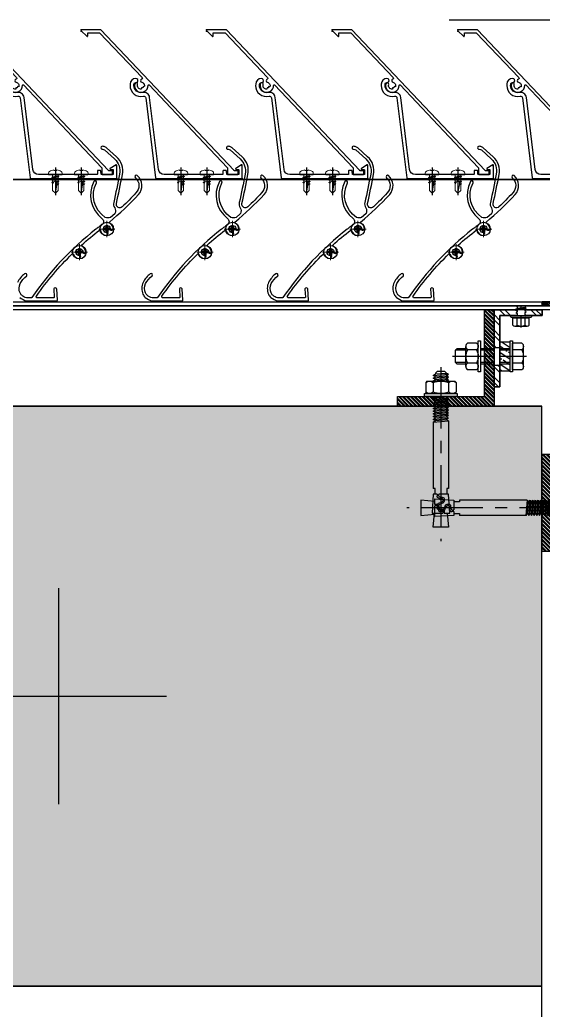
# Model space of a CAD drawing. Header units: millimetres. Extents: x 2519235 to 7246330, y 25937 to 201821.
# Drawn here: x 2752324 to 2752595, y 149550 to 150062 of the extents above; entities that cross this region are included whole.
import ezdxf
from ezdxf.enums import TextEntityAlignment as Align

# ---------------------------------------------------------------- set-up
doc = ezdxf.new("R2010")
doc.units = ezdxf.units.MM
doc.set_wipeout_variables(frame=1)
for name, pattern in [('CENTER', [50.8, 31.75, -6.35, 6.35, -6.35]), ('HIDDEN', [0.375, 0.25, -0.125]), ('TA_GL_005.00000', [13.75, 5, -1.25, 1.25, -1.25, 5])]:
    doc.linetypes.add(name, pattern=pattern)
for name, color, linetype in [('000 - 0_SYM_DWG_GRID-BUBBLE_MAIN_COLOR_1', 7, 'Continuous'), ('000 - 0_SYM_DWG_GRIDLINE_MAIN_COLOR_251', 7, 'Continuous'), ('000 - CONCRETE_COL_CUT_COLOR_1', 7, 'Continuous'), ('000 - CONCRETE_COL_HATCH_', 7, 'Continuous'), ('000 - CONCRETE_COL_WIPEOUT_', 7, 'Continuous'), ('000 - CONCRETE_PRECAST_CUT_COLOR_5', 7, 'Continuous'), ('000 - STRUCTURE_STEEL_ACCESORIES_MAIN_COLOR_2', 7, 'Continuous'), ('000 - STRUCTURE_STEEL_ACCESORIES_WIPEOUT_', 7, 'Continuous'), ('010 - ASPG_ACCESSORIES_HATCH_', 7, 'Continuous'), ('010 - ASPG_ACCESSORIES_MAIN_COLOR_1', 7, 'Continuous'), ('010 - ASPG_ACCESSORIES_SUB_COLOR_1', 7, 'Continuous'), ('010 - ASPG_ACCESSORIES_SUB_COLOR_2', 7, 'Continuous'), ('010 - ASPG_ACCESSORIES_SYMBOL_', 7, 'Continuous'), ('010 - ASPG_ACCESSORIES_WIPEOUT_', 7, 'Continuous'), ('010 - ASPG_EXTR_DEF_SUB', 7, 'Continuous'), ('010 - ASPG_EXTR_MAIN_COLOR_2', 7, 'Continuous'), ('010 - ASPG_FASTERN_DEF_SUB', 7, 'Continuous'), ('010 - ASPG_FASTERN_HIDDEN_', 7, 'Continuous'), ('010 - ASPG_FASTERN_MAIN_COLOR_1', 7, 'Continuous'), ('010 - ASPG_FASTERN_SUB_COLOR_2', 7, 'Continuous'), ('010 - ASPG_FRAMING_CUT_COLOR_4', 7, 'Continuous'), ('010 - ASPG_FRAMING_HATCH_', 7, 'Continuous'), ('010 - ASPG_FRAMING_MAIN_COLOR_2', 7, 'Continuous'), ('010 - ASPG_FRAMING_SUB_COLOR_2', 7, 'Continuous'), ('010 - ASPG_FRAMING_WIPEOUT_', 7, 'Continuous'), ('A-GLAZ-CURT', 7, 'Continuous'), ('BOLT & SCREW', 7, 'Continuous'), ('Center Line', 7, 'CENTER'), ('Xref-PLAN-106.940$0$_Beam', 7, 'Continuous'), ('Xref-PLAN-106.940$0$_C500-300', 7, 'Continuous')]:
    doc.layers.add(name, color=color, linetype=linetype)
doc.layers.add('12-GRID', color=7, linetype='CENTER', lineweight=13)
doc.layers.add('SCREW', color=7, linetype='Continuous', lineweight=5)
doc.styles.add('Arial', font='arial.ttf', dxfattribs={"height": 300})
doc.styles.add('TA', font='', dxfattribs={"height": 4.5})
doc.styles.get('TA').set_extended_font_data('Cordia New')
pattern_1 = [(45, (68845973.911, -106253.634), (-4.0411152545, 4.0411152545), []), (45, (68845976.6053, -106253.634), (-4.0411152545, 4.0411152545), [])]

# ---------------------------------------------------------------- blocks, each defined once
blk = doc.blocks.new('Xref-PLAN-106.940$0$_C500-300')
at = {"color": 7}
blk.add_lwpolyline([(-250, 0), (250, 0), (250, -300), (-250, -300)], close=True, dxfattribs=at)
at = {"layer": 'Defpoints', "color": 7}
for p, q in [((0, -94.1), (0, -205.9)), ((-55.9, -150), (55.9, -150))]:
    blk.add_line(p, q, dxfattribs=at)
blk = doc.blocks.new('Xref-PLAN-106.940')
at = {"layer": 'Xref-PLAN-106.940$0$_Beam', "color": 7}
for p, q in [((153369.18, 22958.4), (153369.18, 16058.4)), ((153669.18, 22958.4), (153669.18, 16058.4))]:
    blk.add_line(p, q, dxfattribs=at)
at = {"layer": 'Xref-PLAN-106.940$0$_C500-300', "color": 7}
blk.add_blockref('Xref-PLAN-106.940$0$_C500-300', (153419.18, 23258.4), dxfattribs=at)
blk = doc.blocks.new('*U1098')
at = {"layer": '000 - 0_SYM_DWG_GRIDLINE_MAIN_COLOR_251', "color": 7, "linetype": 'ByBlock', "ltscale": 5}
blk.add_line((2, 0), (-866, 0), dxfattribs=at)
at = {"color": 7, "style": 'TA', "flags": 1}
blk.add_attdef('LOCATION', (6, -6), '', height=4.5, rotation=270, dxfattribs=at)
at = {"layer": '000 - 0_SYM_DWG_GRID-BUBBLE_MAIN_COLOR_1', "color": 7, "style": 'Arial'}
blk.add_attdef('GRID-HEAD', text='', height=4, rotation=180, dxfattribs=at).set_placement((22, 0), align=Align.MIDDLE_CENTER)
blk = doc.blocks.new('W-1-PP17-ENT1_REV02_20260415-161303_PP17_ENT1_MAIN_DIMS_PL')
at = {"layer": '000 - 0_SYM_DWG_GRIDLINE_MAIN_COLOR_251', "color": 7, "linetype": 'TA_GL_005.00000', "xscale": 50, "yscale": 50, "zscale": 50, "rotation": 180}
blk.add_blockref('*U1098', (-18300, 0), dxfattribs=at)
blk = doc.blocks.new('*U2087')
at = {"layer": '000 - CONCRETE_COL_HATCH_'}
h = blk.add_hatch(dxfattribs=at)
h.set_pattern_fill('AR-CONC', scale=0.04)
h.set_pattern_definition([(50, (1000.3314, -835906.881), (7.28738676, -0.63756342), [0.762, -8.382]), (355, (1000.3314, -835906.881), (-1.40973686, 7.64227381), [0.6096, -6.70562337]), (100.4514447, (1000.939, -835906.934), (5.877649884, 7.004710076), [0.64760035, -7.123609784]), (46.1842, (1000.331, -835904.849), (10.84316164, -1.68169312), [1.143, -12.573]), (96.6355576, (1001.235, -835904.989), (9.49616536, 9.89704498), [0.97140093, -10.68542433]), (351.1841512, (1000.331, -835904.849), (9.49616536, 9.89704498), [0.91439868, -10.05838928]), (21, (1001.3474, -835905.357), (6.06457565, -4.090607927), [0.762, -8.382]), (326, (1001.3474, -835905.357), (2.472081134, 7.367518645), [0.6096, -6.7056]), (71.451445, (1001.853, -835905.698), (8.53665677, 3.276910755), [0.64760035, -7.123597504]), (37.5, (1000.3314, -835906.881), (0.12354413, 3.382201555), [0, -6.62432, 0, -6.8072, 0, -6.731]), (7.5, (1000.3314, -835906.881), (2.6727865, 4.007222993), [0, -3.88112, 0, -6.47192, 0, -2.5654]), (327.5, (998.0658, -835906.881), (5.423623807, -0.22914976), [0, -2.54, 0, -7.9248, 0, -10.5156]), (317.5, (997.05, -835906.881), (5.925167255, 1.01705964), [0, -3.302, 0, -5.26288, 0, -7.4676])])
h.paths.add_polyline_path([(0, 0), (500.17, 0), (500.17, 300), (0, 300)])
at = {"layer": '000 - CONCRETE_COL_CUT_COLOR_1', "color": 7, "lineweight": -2}
blk.add_lwpolyline([(0, 0), (500.17, 0), (500.17, 300), (0, 300)], dxfattribs=at)
blk = doc.blocks.new('A$C6d15e31b')
at = {"layer": 'A-GLAZ-CURT', "color": 7}
blk.add_line((18002.01, 200), (18250.01, 200), dxfattribs=at)
at = {"color": 7}
for name, p in [('W-1-PP17-ENT1_REV02_20260415-161303_PP17_ENT1_MAIN_DIMS_PL', (0, 0)), ('Xref-PLAN-106.940', (-135619.34, -23258.4))]:
    blk.add_blockref(name, p, dxfattribs=at)
at = {"layer": '000 - CONCRETE_PRECAST_CUT_COLOR_5', "color": 7}
blk.add_blockref('*U2087', (17549.84, -300), dxfattribs=at)
blk = doc.blocks.new('*U2952')
at = {"layer": '12-GRID', "color": 7, "linetype": 'CENTER'}
for p, q in [((0, -6.2), (0, 2.2)), ((-4.2, -2), (4.2, -2))]:
    blk.add_line(p, q, dxfattribs=at)
at = {"layer": 'BOLT & SCREW', "color": 7}
for p, q in [((-0.55, -1.77), (-1.77, -1.56)), ((-0.55, -2.23), (-1.77, -2.44)), ((-0.46, -1.77), (-0.88, -1.56)), ((-0.46, -2.23), (-0.88, -2.44)), ((-0.23, -1.45), (-0.44, -0.23)), ((-0.23, -1.54), (-0.44, -1.12)), ((-0.23, -2.46), (-0.44, -2.88)), ((-0.23, -2.55), (-0.44, -3.77)), ((0.23, -1.45), (0.44, -0.23)), ((0.23, -1.54), (0.44, -1.12)), ((0.44, -2.88), (0.23, -2.46)), ((0.23, -2.55), (0.44, -3.77)), ((0.46, -1.77), (0.88, -1.56)), ((0.46, -2.23), (0.88, -2.44)), ((0.55, -1.77), (1.77, -1.56)), ((0.55, -2.23), (1.77, -2.44))]:
    blk.add_line(p, q, dxfattribs=at)
for points in [[(-1.77, -1.56), (-0.88, -1.56, 0.414214), (-0.44, -1.12), (-0.44, -0.23), (0.44, -0.23), (0.44, -1.12, 0.414214), (0.88, -1.56), (1.77, -1.56), (1.77, -2.44), (0.88, -2.44, 0.414214), (0.44, -2.88), (0.44, -3.77), (-0.44, -3.77), (-0.44, -2.88, 0.414214), (-0.88, -2.44), (-1.77, -2.44)], [(0.23, -2.46, -0.414214), (0.46, -2.23), (0.55, -2.23), (0.55, -1.77), (0.46, -1.77, -0.414214), (0.23, -1.54), (0.23, -1.45), (-0.23, -1.45), (-0.23, -1.54, -0.414214), (-0.46, -1.77), (-0.55, -1.77), (-0.55, -2.23), (-0.46, -2.23, -0.414214), (-0.23, -2.46), (-0.23, -2.55), (0.23, -2.55)]]:
    blk.add_lwpolyline(points, format="xyb", close=True, dxfattribs=at)
blk.add_circle((0, -2), 3.5, dxfattribs=at)
blk = doc.blocks.new('000_ASPG_TYP_FILES_20260218-010703_FRAME_EXTR_')
at = {"layer": '010 - ASPG_FRAMING_HATCH_'}
h = blk.add_hatch(dxfattribs=at)
h.set_pattern_fill('ANSI32', scale=0.1, angle=180)
edge = h.paths.add_edge_path()
edge.add_line((2, 16), (2, 2))
edge.add_line((2, 2), (39.7, 2))
edge.add_arc((39.7, 1.7), 0.3, 0, 90, ccw=False)
edge.add_line((40, 1.7), (40, 0.3))
edge.add_arc((39.7, 0.3), 0.3, -90, 0, ccw=False)
edge.add_line((39.7, 0), (0.3, 0))
edge.add_arc((0.3, 0.3), 0.3, 180, 270, ccw=False)
edge.add_line((0, 0.3), (0, 17.7))
edge.add_arc((0.3, 17.7), 0.3, 90, 180, ccw=False)
edge.add_line((0.3, 18), (22.56, 18))
edge.add_arc((22.56, 18.5), 0.5, 270, 380.2095)
edge.add_arc((26.17, 19.83), 3.35, 182.0638, 200.2095, ccw=False)
edge.add_arc((23.58, 19.74), 0.76, 2.0638, 182.0638, ccw=False)
edge.add_arc((26.17, 19.83), 1.83, 182.0638, 447.9362)
edge.add_arc((26.26, 22.42), 0.76, 87.9362, 267.9362, ccw=False)
edge.add_arc((26.17, 19.83), 3.35, 69.7905, 87.9362, ccw=False)
edge.add_arc((27.5, 23.44), 0.5, 249.7905, 360)
edge.add_line((28, 23.44), (28, 26.68))
edge.add_line((28, 26.68), (28.5, 27.18))
edge.add_line((28.5, 27.18), (28, 27.68))
edge.add_line((28, 27.68), (28, 38.62))
edge.add_line((28, 38.62), (28.5, 39.12))
edge.add_line((28.5, 39.12), (28, 39.62))
edge.add_line((28, 39.62), (28, 42.86))
edge.add_arc((27.5, 42.86), 0.5, 0, 110.2095)
edge.add_arc((26.17, 46.47), 3.35, 272.0638, 290.2095, ccw=False)
edge.add_arc((26.26, 43.88), 0.76, 92.0638, 272.0638, ccw=False)
edge.add_arc((26.17, 46.47), 1.83, 272.0638, 537.9362)
edge.add_arc((23.58, 46.56), 0.76, 177.9362, 357.9362, ccw=False)
edge.add_arc((26.17, 46.47), 3.35, 159.7905, 177.9362, ccw=False)
edge.add_arc((22.56, 47.8), 0.5, 339.7905, 450)
edge.add_line((22.56, 48.3), (0.3, 48.3))
edge.add_arc((0.3, 48.6), 0.3, 180, 270, ccw=False)
edge.add_line((0, 48.6), (0, 60))
edge.add_arc((0.3, 60), 0.3, 90, 180, ccw=False)
edge.add_line((0.3, 60.3), (5, 60.3))
edge.add_line((5, 60.3), (5, 65))
edge.add_arc((5.3, 65), 0.3, 90, 180, ccw=False)
edge.add_line((5.3, 65.3), (30, 65.3))
edge.add_line((30, 65.3), (30, 63.6))
edge.add_arc((29.7, 63.6), 0.3, -90, 0, ccw=False)
edge.add_line((29.7, 63.3), (7.3, 63.3))
edge.add_arc((7.3, 63), 0.3, 90, 180)
edge.add_line((7, 63), (7, 58.3))
edge.add_line((7, 58.3), (2.3, 58.3))
edge.add_arc((2.3, 58), 0.3, 90, 180)
edge.add_line((2, 58), (2, 50.6))
edge.add_arc((2.3, 50.6), 0.3, 180, 270)
edge.add_line((2.3, 50.3), (29.7, 50.3))
edge.add_arc((29.7, 50), 0.3, 0, 90, ccw=False)
edge.add_line((30, 50), (30, 26.68))
edge.add_line((30, 26.68), (30, 16.3))
edge.add_arc((29.7, 16.3), 0.3, -90, 0, ccw=False)
edge.add_line((29.7, 16), (2, 16))
at = {"layer": '010 - ASPG_FRAMING_CUT_COLOR_4', "color": 7}
blk.add_lwpolyline([(2, 16), (2, 2), (39.7, 2, -0.414214), (40, 1.7), (40, 0.3, -0.414214), (39.7, 0), (0.3, 0, -0.414214), (0, 0.3), (0, 17.7, -0.414214), (0.3, 18), (22.56, 18, 0.52173), (23.03, 18.67, -0.079342), (22.82, 19.71, -1), (24.34, 19.76, 2.296346), (26.24, 21.66, -1), (26.29, 23.18, -0.079342), (27.33, 22.97, 0.52173), (28, 23.44), (28, 26.68), (28.5, 27.18), (28, 27.68), (28, 38.62), (28.5, 39.12), (28, 39.62), (28, 42.86, 0.52173), (27.33, 43.33, -0.079342), (26.29, 43.12, -1), (26.24, 44.64, 2.296346), (24.34, 46.54, -1), (22.82, 46.59, -0.079342), (23.03, 47.63, 0.52173), (22.56, 48.3), (0.3, 48.3, -0.414214), (0, 48.6), (0, 60, -0.414214), (0.3, 60.3), (5, 60.3), (5, 65, -0.414214), (5.3, 65.3), (30, 65.3), (30, 63.6, -0.414214), (29.7, 63.3), (7.3, 63.3, 0.414214), (7, 63), (7, 58.3), (2.3, 58.3, 0.414214), (2, 58), (2, 50.6, 0.414214), (2.3, 50.3), (29.7, 50.3, -0.414214), (30, 50), (30, 26.68), (30, 16.3, -0.414214), (29.7, 16)], format="xyb", close=True, dxfattribs=at)
at = {"color": 7}
for p in [(26.17, 48.47), (26.17, 21.83)]:
    blk.add_blockref('*U2952', p, dxfattribs=at)
blk = doc.blocks.new('PZG35-9D5')
at = {"layer": 'Center Line', "color": 7}
blk.add_line((0, 3.73), (0, -10.53), dxfattribs=at)
at = {"layer": 'SCREW', "color": 7}
for p, q in [((-1.4, 0), (-1.4, -1.09)), ((1.4, 0), (1.4, -0.59)), ((-1.85, -1.4), (1.85, -0.9)), ((-1.85, -1.4), (-1.4, -1.09)), ((-1.85, -1.4), (-1.4, -1.71)), ((-1.85, -2.7), (1.85, -2.2)), ((-1.85, -2.7), (-1.4, -2.39)), ((-1.85, -2.7), (-1.4, -3.01)), ((-1.85, -4), (-1.4, -3.69)), ((-1.85, -4), (-0.99, -3.88)), ((-1.85, -4), (-1.4, -4.31)), ((-1.4, -1.09), (1.4, -0.59)), ((-1.4, -1.71), (1.4, -1.21)), ((-1.4, -1.71), (-1.4, -2.39)), ((-1.4, -2.39), (1.4, -1.89)), ((-1.4, -3.01), (1.4, -2.51)), ((-1.4, -3.01), (-1.4, -3.69)), ((-1.4, -3.69), (-0.84, -3.59)), ((-1.4, -4.31), (-1.18, -4.27)), ((-1.4, -4.31), (-1.4, -8.1)), ((0.56, -3.34), (1.4, -3.19)), ((0.71, -3.65), (1.85, -3.5)), ((0.71, -3.93), (1.4, -3.81)), ((0.71, -4.61), (1.4, -4.49)), ((0.71, -4.95), (1.85, -4.8)), ((0.71, -5.23), (1.4, -5.11)), ((1.85, -0.9), (1.4, -0.59)), ((1.85, -0.9), (1.4, -1.21)), ((1.4, -1.21), (1.4, -1.89)), ((1.85, -2.2), (1.4, -1.89)), ((1.85, -2.2), (1.4, -2.51)), ((1.4, -2.51), (1.4, -3.19)), ((1.85, -3.5), (1.4, -3.19)), ((1.85, -3.5), (1.4, -3.81)), ((1.4, -3.81), (1.4, -4.49)), ((1.85, -4.8), (1.4, -4.49)), ((1.85, -4.8), (1.4, -5.11)), ((1.4, -5.11), (1.4, -8.1)), ((0, -9.5), (-1.4, -8.1)), ((0, -9.5), (1.4, -8.1))]:
    blk.add_line(p, q, dxfattribs=at)
blk.add_lwpolyline([(0, -9.5), (0.71, -5.23), (0.71, -3.6, 0.417657), (0.41, -3.3, 0.108102), (-0.84, -3.59), (-1.4, -4.7)], format="xyb", dxfattribs=at)
blk = doc.blocks.new('*U2951')
at = {"layer": 'SCREW', "color": 7}
blk.add_lwpolyline([(3.03, 1.78, 0.09906), (0.8, 2.55), (0.8, 2.27), (-0.8, 2.27), (-0.8, 2.55, 0.09906), (-3.03, 1.78, 0.266588), (-3.5, 0.96), (-3.5, 0.2, 0.414214), (-3.3, 0), (3.3, 0, 0.414214), (3.5, 0.2), (3.5, 0.96, 0.266588)], format="xyb", close=True, dxfattribs=at)
blk.add_blockref('PZG35-9D5', (0, 0), dxfattribs=at)
blk = doc.blocks.new('*U2950')
at = {"color": 7}
blk.add_point((0, 0), dxfattribs=at)
at = {"layer": '010 - ASPG_ACCESSORIES_MAIN_COLOR_1', "color": 7}
blk.add_lwpolyline([(-39.7, -0.6, 0.414214), (-40, -0.9), (-40, -7.37, 0.57735), (-39.65, -7.57), (-36.64, -5.83, 0.767327), (-36.79, -5.3), (-37.9, -5.3, -0.414214), (-38.2, -5), (-38.2, -2.8, -0.414214), (-38, -2.6), (-32.18, -2.6, -0.388879), (-31.98, -2.78), (-31.85, -4.34, 0.388879), (-31.35, -4.8), (-30.3, -4.8, 0.414214), (-30, -4.5), (-30, -2.9, -0.414214), (-29.7, -2.6), (0.41, -2.6, -0.378969), (3.39, -5.24), (7.95, -42.52, 0.446593), (11.62, -45.08, -0.489802), (16.08, -48.68), (16.06, -49.36, -0.18248), (15.8, -50.02, -0.267949), (15.33, -50.17, 1.122115), (15.1, -52.34, 0.405004), (18.06, -49.4), (18.08, -48.72, 0.489805), (11.16, -43.13, -0.446597), (9.94, -42.28), (4.87, -0.85, 0.364176), (4.57, -0.6)], format="xyb", close=True, dxfattribs=at)
at = {"layer": '010 - ASPG_EXTR_DEF_SUB', "color": 7}
for p in [(-40, -0.5), (43.44, -76.9), (43.44, -77.5)]:
    blk.add_point(p, dxfattribs=at)
at = {"layer": '010 - ASPG_EXTR_MAIN_COLOR_2', "color": 7}
blk.add_lwpolyline([(11.37, -48.15), (11.47, -47.44), (12.18, -47.56), (12.29, -46.79, -0.535538), (14.19, -49.17, 0.991572), (15.66, -49.58, 1.157025), (8.79, -48.77, -0.688558), (8.27, -48.99), (-17.14, -22.17), (-32.34, -6.13), (-32.34, -2.9, 0.414312), (-32.64, -2.6), (-37.54, -2.6, 0.414116), (-37.84, -2.9), (-37.84, -4.3, 0.414214), (-37.54, -4.6), (-35.99, -4.6, -0.205895), (-35.77, -4.69), (33.23, -77.5), (43.14, -77.5, 0.668179), (43.36, -76.99), (40.52, -74.15, 0.668179), (40.01, -74.36), (40.01, -76), (33.87, -76), (11.86, -52.78, -0.558354), (12.08, -51.95, 0.766275), (12.04, -50.39, -0.438583), (10.71, -48.05)], format="xyb", close=True, dxfattribs=at)
at = {"layer": 'SCREW', "color": 7, "rotation": 180}
for p in [(-21.65, -2.5), (-8.24, -2.5)]:
    blk.add_blockref('*U2951', p, dxfattribs=at)
blk = doc.blocks.new('*U2115')
at = {"color": 7}
blk.add_wipeout([(690, 4), (60, 4), (60, 69.3), (690, 69.3)], dxfattribs=at).dxf.layer = '010 - ASPG_FRAMING_WIPEOUT_'
at = {"layer": '010 - ASPG_FRAMING_MAIN_COLOR_2', "color": 7}
blk.add_lwpolyline([(660, 69.3), (90, 69.3), (90, 6), (660, 6)], close=True, dxfattribs=at)
at = {"layer": '010 - ASPG_FRAMING_SUB_COLOR_2', "color": 7}
for points in [[(690, 4), (60, 4), (60, 69.3), (690, 69.3)], [(60, 2), (60, 4), (690, 4), (690, 2)]]:
    blk.add_lwpolyline(points, close=True, dxfattribs=at)
at = {"color": 7, "rotation": 180}
for p in [(390, 69.3), (455, 69.3), (520, 69.3), (585, 69.3), (650, 69.3)]:
    blk.add_blockref('*U2950', p, dxfattribs=at)
at = {"color": 7, "xscale": -1}
blk.add_blockref('000_ASPG_TYP_FILES_20260218-010703_FRAME_EXTR_', (690, 4), dxfattribs=at)
blk = doc.blocks.new('*U2203')
at = {"layer": '010 - ASPG_EXTR_DEF_SUB', "color": 7}
for p in [(0, 0), (65, 0), (130, 0), (195, 0)]:
    blk.add_point(p, dxfattribs=at)
at = {"layer": '010 - ASPG_EXTR_MAIN_COLOR_2', "color": 7}
for points in [[(30.76, 70.07, 0.433659), (30.46, 69.75), (30.84, 63.96, 0.082069), (30.86, 63.87, 0.720654), (32.33, 63.97, 0.079224), (32.34, 64.07), (32.07, 68.14, -0.433659), (32.47, 68.57), (40.86, 68.57, -0.607385), (41.35, 67.62, -0.045829), (22.78, 45.76, -0.560492), (22.29, 45.89, 0.31786), (19.21, 48.24, 0.953288), (19.08, 46.72, -2.423004), (17.26, 44.89, 0.952315), (15.74, 44.76, 0.300821), (17.89, 41.76, -0.560492), (17.98, 41.25, -0.019425), (8.62, 33.46, -0.552501), (8.15, 33.64, 0.344461), (4.99, 36.3, 0.952015), (4.86, 34.78, -2.423186), (3.04, 32.95, 0.952015), (1.52, 32.82, 0.2854), (3.49, 29.89, -0.553378), (3.56, 29.38, 0.030674), (-11.54, 15.06, 0.4171), (-10.89, 5.27, 0.935553), (-9.9, 6.41, -0.43441), (-10.2, 14.29, -0.014998), (-3.08, 21.45, -0.738349), (-0.08, 19.76, 0.004917), (-3.19, 4.8, 0.263611), (-0.12, -4.46), (5, -9.08, 0.125884), (6.27, -9.75, 0.044275), (7.09, -9.87, 1.107655), (7.13, -8.33, -0.215596), (6.02, -7.99), (0.89, -3.35, -0.263611), (-1.72, 4.51, -0.004855), (1.34, 19.26, 0.23396), (0.82, 21.95, -0.24081), (0.71, 24.9, -0.104157), (0.78, 25), (2.99, 26.93, -0.229021), (5.7, 26.89, -0.381721), (10.27, 9.07, 0.977382), (11.62, 8.41, 0.361105), (7.41, 27.5, -0.496126), (7.44, 30.69, 0.003188), (9.06, 31.9, -0.002827), (10.56, 33.07, 0.077048), (43.74, 68.44, -0.247674), (43.99, 68.57), (45.98, 68.57, -0.044131), (46.47, 68.5, -0.125846), (48.96, 67.21, -0.098851), (49.82, 66.03, -0.205828), (49.79, 61.2, -0.115116), (46.37, 57.18, 0.822373), (47.46, 56.1, 0.109185), (51.15, 60.56, 0.208323), (51.19, 66.64, 0.100528), (49.97, 68.32, 0.145116), (46.29, 70.07)], [(95.76, 70.07, 0.433659), (95.46, 69.75), (95.84, 63.96, 0.082069), (95.86, 63.87, 0.720654), (97.33, 63.97, 0.079224), (97.34, 64.07), (97.07, 68.14, -0.433659), (97.47, 68.57), (105.86, 68.57, -0.607385), (106.35, 67.62, -0.045829), (87.78, 45.76, -0.560492), (87.29, 45.89, 0.31786), (84.21, 48.24, 0.953288), (84.08, 46.72, -2.423004), (82.26, 44.89, 0.952315), (80.74, 44.76, 0.300821), (82.89, 41.76, -0.560492), (82.98, 41.25, -0.019425), (73.62, 33.46, -0.552501), (73.15, 33.64, 0.344461), (69.99, 36.3, 0.952015), (69.86, 34.78, -2.423186), (68.04, 32.95, 0.952015), (66.52, 32.82, 0.2854), (68.49, 29.89, -0.553378), (68.56, 29.38, 0.030674), (53.46, 15.06, 0.4171), (54.11, 5.27, 0.935553), (55.1, 6.41, -0.43441), (54.8, 14.29, -0.014998), (61.92, 21.45, -0.738349), (64.92, 19.76, 0.004917), (61.81, 4.8, 0.263611), (64.88, -4.46), (70, -9.08, 0.125884), (71.27, -9.75, 0.044275), (72.09, -9.87, 1.107655), (72.13, -8.33, -0.215596), (71.02, -7.99), (65.89, -3.35, -0.263611), (63.28, 4.51, -0.004855), (66.34, 19.26, 0.23396), (65.82, 21.95, -0.24081), (65.71, 24.9, -0.104157), (65.78, 25), (67.99, 26.93, -0.229021), (70.7, 26.89, -0.381721), (75.27, 9.07, 0.977382), (76.62, 8.41, 0.361105), (72.41, 27.5, -0.496126), (72.44, 30.69, 0.003188), (74.06, 31.9, -0.002827), (75.56, 33.07, 0.077048), (108.74, 68.44, -0.247674), (108.99, 68.57), (110.98, 68.57, -0.044131), (111.47, 68.5, -0.125846), (113.96, 67.21, -0.098851), (114.82, 66.03, -0.205828), (114.79, 61.2, -0.115116), (111.37, 57.18, 0.822373), (112.46, 56.1, 0.109185), (116.15, 60.56, 0.208323), (116.19, 66.64, 0.100528), (114.97, 68.32, 0.145116), (111.29, 70.07)], [(160.76, 70.07, 0.433659), (160.46, 69.75), (160.84, 63.96, 0.082069), (160.86, 63.87, 0.720654), (162.33, 63.97, 0.079224), (162.34, 64.07), (162.07, 68.14, -0.433659), (162.47, 68.57), (170.86, 68.57, -0.607385), (171.35, 67.62, -0.045829), (152.78, 45.76, -0.560492), (152.29, 45.89, 0.31786), (149.21, 48.24, 0.953288), (149.08, 46.72, -2.423004), (147.26, 44.89, 0.952315), (145.74, 44.76, 0.300821), (147.89, 41.76, -0.560492), (147.98, 41.25, -0.019425), (138.62, 33.46, -0.552501), (138.15, 33.64, 0.344461), (134.99, 36.3, 0.952015), (134.86, 34.78, -2.423186), (133.04, 32.95, 0.952015), (131.52, 32.82, 0.2854), (133.49, 29.89, -0.553378), (133.56, 29.38, 0.030674), (118.46, 15.06, 0.4171), (119.11, 5.27, 0.935553), (120.1, 6.41, -0.43441), (119.8, 14.29, -0.014998), (126.92, 21.45, -0.738349), (129.92, 19.76, 0.004917), (126.81, 4.8, 0.263611), (129.88, -4.46), (135, -9.08, 0.125884), (136.27, -9.75, 0.044275), (137.09, -9.87, 1.107655), (137.13, -8.33, -0.215596), (136.02, -7.99), (130.89, -3.35, -0.263611), (128.28, 4.51, -0.004855), (131.34, 19.26, 0.23396), (130.82, 21.95, -0.24081), (130.71, 24.9, -0.104157), (130.78, 25), (132.99, 26.93, -0.229021), (135.7, 26.89, -0.381721), (140.27, 9.07, 0.977382), (141.62, 8.41, 0.361105), (137.41, 27.5, -0.496126), (137.44, 30.69, 0.003188), (139.06, 31.9, -0.002827), (140.56, 33.07, 0.077048), (173.74, 68.44, -0.247674), (173.99, 68.57), (175.98, 68.57, -0.044131), (176.47, 68.5, -0.125846), (178.96, 67.21, -0.098851), (179.82, 66.03, -0.205828), (179.79, 61.2, -0.115116), (176.37, 57.18, 0.822373), (177.46, 56.1, 0.109185), (181.15, 60.56, 0.208323), (181.19, 66.64, 0.100528), (179.97, 68.32, 0.145116), (176.29, 70.07)]]:
    blk.add_lwpolyline(points, format="xyb", close=True, dxfattribs=at)
blk.add_lwpolyline([(244.97, 68.32, 0.145116), (241.29, 70.07), (225.76, 70.07, 0.433659), (225.46, 69.75), (225.84, 63.96, 0.082069), (225.86, 63.87, 0.720654), (227.33, 63.97, 0.079224), (227.34, 64.07), (227.07, 68.14, -0.433659), (227.47, 68.57), (235.86, 68.57, -0.607385), (236.35, 67.62, -0.045829), (217.78, 45.76, -0.560492), (217.29, 45.89, 0.31786), (214.21, 48.24, 0.953288), (214.08, 46.72, -2.423004), (212.26, 44.89, 0.952315), (210.74, 44.76, 0.300821), (212.89, 41.76, -0.560492), (212.98, 41.25, -0.019425), (203.62, 33.46, -0.552501), (203.15, 33.64, 0.344461), (199.99, 36.3, 0.952015), (199.86, 34.78, -2.423186), (198.04, 32.95, 0.952015), (196.52, 32.82, 0.2854), (198.49, 29.89, -0.553378), (198.56, 29.38, 0.030674), (183.46, 15.06, 0.4171), (184.11, 5.27, 0.935553), (185.1, 6.41, -0.43441), (184.8, 14.29, -0.014998), (191.92, 21.45, -0.738349), (194.92, 19.76, 0.004917), (191.81, 4.8, 0.263611), (194.88, -4.46), (200, -9.08, 0.125884), (201.27, -9.75, 0.044275), (202.09, -9.87, 1.107655), (202.13, -8.33, -0.215596), (201.02, -7.99), (195.89, -3.35, -0.263611), (193.28, 4.51, -0.004855), (196.34, 19.26, 0.23396), (195.82, 21.95, -0.24081), (195.71, 24.9, -0.104157), (195.78, 25), (197.99, 26.93, -0.229021), (200.7, 26.89, -0.381721), (205.27, 9.07, 0.977382), (206.62, 8.41, 0.361105), (202.41, 27.5, -0.496126), (202.44, 30.69, 0.003188), (204.06, 31.9, -0.002827), (205.56, 33.07, 0.077048), (238.74, 68.44, -0.247674), (238.99, 68.57), (240.98, 68.57, -0.044131), (241.47, 68.5, -0.125846), (243.96, 67.21, -0.098851), (244.82, 66.03, -0.205828), (244.79, 61.2, -0.115116), (241.37, 57.18, 0.822373), (242.46, 56.1, 0.109185), (246.15, 60.56, 0.208323)], format="xyb", dxfattribs=at)
at = {"color": 7, "rotation": 179.999999999989}
for p in [(19.09, 42.89), (84.09, 42.89), (149.09, 42.89), (214.09, 42.89), (4.87, 30.95), (69.87, 30.95), (134.87, 30.95), (199.87, 30.95)]:
    blk.add_blockref('*U2952', p, dxfattribs=at)
blk = doc.blocks.new('W-1-PP17-ENT1_REV02_20260416-153151_PP17_ENT1_ASPG_MAIN_UPPL')
at = {"color": 7}
blk.add_blockref('*U2115', (17400, 48), dxfattribs=at)
at = {"color": 7, "rotation": 179.9999999999999}
blk.add_blockref('*U2203', (18024.77, 124.67), dxfattribs=at)
blk = doc.blocks.new('*U3382')
at = {"layer": '010 - ASPG_ACCESSORIES_SUB_COLOR_2', "color": 7}
for p, q in [((-2.08, -1.55), (-2.08, 0)), ((2.08, -1.05), (2.08, 0)), ((-2.73, -1.9), (2.73, -1.4)), ((-2.73, -1.9), (-2.08, -1.55)), ((-2.73, -1.9), (-2.08, -2.25)), ((-2.73, -3.7), (2.73, -3.2)), ((-2.73, -3.7), (-2.08, -3.35)), ((-2.73, -3.7), (-2.08, -4.05)), ((-2.73, -5.5), (2.73, -5)), ((-2.73, -5.5), (2.73, -5)), ((-2.08, -1.55), (2.08, -1.05)), ((-2.08, -2.25), (2.08, -1.75)), ((-2.08, -3.35), (-2.08, -2.25)), ((-2.08, -3.35), (2.08, -2.85)), ((-2.08, -4.05), (2.08, -3.55)), ((-2.08, -5.15), (-2.08, -4.05)), ((-2.08, -5.15), (2.08, -4.65)), ((-2.08, -5.15), (2.08, -4.65)), ((2.73, -1.4), (2.08, -1.05)), ((2.73, -1.4), (2.08, -1.75)), ((2.08, -2.85), (2.08, -1.75)), ((2.73, -3.2), (2.08, -2.85)), ((2.73, -3.2), (2.08, -3.55)), ((2.08, -4.65), (2.08, -3.55)), ((2.73, -5), (2.08, -4.65)), ((2.73, -5), (2.08, -4.65)), ((2.73, -5), (2.08, -5.35)), ((2.73, -5), (2.08, -5.35)), ((-2.73, -5.5), (-2.08, -5.15)), ((-2.73, -5.5), (-2.08, -5.15)), ((-2.73, -5.5), (-2.08, -5.85)), ((-2.73, -5.5), (-2.08, -5.85)), ((-2.73, -7.3), (2.73, -6.8)), ((-2.73, -7.3), (-2.08, -6.95)), ((-2.73, -7.3), (-2.08, -7.65)), ((-2.73, -9.1), (-2.08, -8.75)), ((-2.73, -9.1), (-1.57, -8.98)), ((-2.73, -9.1), (-2.08, -9.45)), ((-2.08, -5.85), (2.08, -5.35)), ((-2.08, -5.85), (2.08, -5.35)), ((-2.08, -6.95), (-2.08, -5.85)), ((-2.08, -6.95), (-2.08, -5.85)), ((-2.08, -6.95), (2.08, -6.45)), ((-2.08, -7.65), (2.08, -7.15)), ((-2.08, -8.75), (-2.08, -7.65)), ((-2.08, -8.75), (-1.06, -8.61)), ((-2.08, -9.45), (-1.63, -9.39)), ((-2.08, -10.55), (-2.08, -9.45)), ((0.43, -8.44), (2.08, -8.25)), ((0.71, -8.78), (2.73, -8.6)), ((0.71, -9.1), (2.08, -8.95)), ((0.71, -10.21), (2.08, -10.05)), ((2.08, -6.45), (2.08, -5.35)), ((2.08, -6.45), (2.08, -5.35)), ((2.73, -6.8), (2.08, -6.45)), ((2.73, -6.8), (2.08, -7.15)), ((2.08, -8.25), (2.08, -7.15)), ((2.73, -8.6), (2.08, -8.25)), ((2.73, -8.6), (2.08, -8.95)), ((2.08, -10.05), (2.08, -8.95)), ((2.73, -10.4), (2.08, -10.05)), ((-2.73, -10.9), (-2.08, -10.55)), ((-2.73, -10.9), (-1.84, -10.81)), ((-2.73, -10.9), (-2.08, -11.25)), ((-2.08, -10.55), (-1.8, -10.51)), ((-2.08, -11.25), (-1.91, -11.23)), ((-2.08, -12.4), (-2.08, -11.25)), ((-2.08, -12.4), (-2.08, -15.6)), ((0.71, -10.58), (2.73, -10.4)), ((0.71, -10.9), (2.08, -10.75)), ((2.73, -10.4), (2.08, -10.75)), ((2.08, -10.75), (2.08, -15.6)), ((0, -17.2), (-2.08, -15.6)), ((0, -17.2), (2.08, -15.6))]:
    blk.add_line(p, q, dxfattribs=at)
blk.add_lwpolyline([(0, -17.2), (0.71, -11.46), (0.71, -8.74, 0.417657), (0.41, -8.44, 0.070993), (-1.53, -8.73), (-2.08, -12.4)], format="xyb", dxfattribs=at)
at = {"layer": '010 - ASPG_ACCESSORIES_SYMBOL_', "color": 7, "linetype": 'CENTER'}
blk.add_line((0, 6.14), (0, -18.2), dxfattribs=at)
at = {"layer": '010 - ASPG_FASTERN_MAIN_COLOR_1', "color": 7}
for p, q in [((3.13, 5.45), (-3.13, 5.45)), ((-5.5, 0.55), (-5.5, 0)), ((5.5, 0), (-5.5, 0)), ((-5.2, 0.85), (-4.17, 1.2)), ((5.2, 0.85), (-5.2, 0.85)), ((-4.17, 5.05), (-4.17, 1.2)), ((4.17, 1.2), (-4.17, 1.2)), ((-2.58, 0.85), (-2.08, 1.2)), ((-2.08, 5.05), (-2.08, 1.2)), ((2.08, 5.05), (2.08, 1.2)), ((2.45, 0.85), (2.08, 1.2)), ((4.17, 5.05), (4.17, 1.2)), ((5.2, 0.85), (4.17, 1.2)), ((5.5, 0.55), (5.5, 0))]:
    blk.add_line(p, q, dxfattribs=at)
for centre, radius, start, end in [((-3.13, 3.89), 1.56, 48.0171, 131.9829), ((0, -0.18), 5.63, 68.2799, 111.7201), ((3.13, 3.89), 1.56, 48.0171, 131.9829), ((-5.2, 0.55), 0.3, 90, 180), ((5.2, 0.55), 0.3, 0, 90)]:
    blk.add_arc(centre, radius, start, end, dxfattribs=at)
blk = doc.blocks.new('G$C7D677D58')
at = {"layer": '010 - ASPG_FASTERN_MAIN_COLOR_1'}
h = blk.add_hatch(dxfattribs=at)
h.set_pattern_fill('ANSI35', scale=0.02, angle=280.6768, style=0)
h.set_pattern_definition([(145.676841, (67.453535, -13.0942606), (0.00281929957, 0.00412935224), []), (145.676841, (67.4500606, -13.0949156), (0.00281929957, 0.00412935224), [0.00625, -0.00125, 0, -0.00125])])
h.paths.add_polyline_path([(0.02989, 0.01545), (0.02447, 0.01545), (0.02447, 0.00055), (0.02989, 0.00055)])
at = {"layer": '010 - ASPG_FASTERN_DEF_SUB', "color": 7, "ltscale": 0.1}
blk.add_line((0.03829, 0.008), (0, 0.008, 0), dxfattribs=at)
at = {"layer": '010 - ASPG_FASTERN_MAIN_COLOR_1', "color": 7}
for p, q in [((0.01327, 0, 0), (0.01327, 0.016, 0)), ((0.01327, 0.016, 0), (0.01447, 0.016, 0)), ((0.01447, 0.016, 0), (0.01447, 0, 0)), ((0.02989, 0), (0.02989, 0.016)), ((0.02989, 0.016), (0.03109, 0.016)), ((0.03109, 0.016), (0.03109, 0)), ((0.0024, 0.012, 0), (0.0016, 0.0112, 0)), ((0.0016, 0.0048, 0), (0.0016, 0.0112, 0)), ((0.00687, 0.0112, 0), (0.0016, 0.0112, 0)), ((0.00687, 0.012, 0), (0.0024, 0.012, 0)), ((0.00687, 0.0028, 0), (0.00687, 0.0132, 0)), ((0.01247, 0.01493, 0), (0.00767, 0.01493, 0)), ((0.01247, 0.01146, 0), (0.00767, 0.01146, 0)), ((0.01327, 0.0028, 0), (0.01327, 0.0132, 0)), ((0.03109, 0.00107), (0.03109, 0.01493)), ((0.03589, 0.01493), (0.03109, 0.01493)), ((0.03589, 0.01146), (0.03109, 0.01146)), ((0.03669, 0.0028), (0.03669, 0.0132)), ((0.00687, 0.0048, 0), (0.0016, 0.0048, 0)), ((0.0024, 0.004, 0), (0.0016, 0.0048, 0)), ((0.00687, 0.004, 0), (0.0024, 0.004, 0)), ((0.01247, 0.00454, 0), (0.00767, 0.00454, 0)), ((0.01247, 0.00107, 0), (0.00767, 0.00107, 0)), ((0.01447, 0, 0), (0.01327, 0, 0)), ((0.03109, 0), (0.02989, 0)), ((0.03589, 0.00454), (0.03109, 0.00454)), ((0.03589, 0.00107), (0.03109, 0.00107))]:
    blk.add_line(p, q, dxfattribs=at)
blk.add_lwpolyline([(0.02989, 0.01545), (0.02447, 0.01545), (0.02447, 0.00055), (0.02989, 0.00055)], close=True, dxfattribs=at)
at = {"layer": '010 - ASPG_FASTERN_MAIN_COLOR_1', "color": 7, "elevation": 0}
for points in [[(0.00767, 0.01493, 0.46188), (0.00767, 0.01146, 0.23094), (0.00767, 0.00454, 0.46188), (0.00767, 0.00107)], [(0.01247, 0.01493, -0.46188), (0.01247, 0.01146, -0.23094), (0.01247, 0.00454, -0.46188), (0.01247, 0.00107)], [(0.03589, 0.01493, -0.46188), (0.03589, 0.01146, -0.23094), (0.03589, 0.00454, -0.46188), (0.03589, 0.00107)]]:
    blk.add_lwpolyline(points, format="xyb", dxfattribs=at)
at = {"layer": '010 - ASPG_FASTERN_SUB_COLOR_2', "color": 7, "linetype": 'HIDDEN'}
for p, q in [((0.02989, 0.012), (0.01447, 0.012, 0)), ((0.02989, 0.0112), (0.01447, 0.0112, 0)), ((0.02989, 0.0048), (0.01447, 0.0048, 0)), ((0.02989, 0.004), (0.01447, 0.004, 0))]:
    blk.add_line(p, q, dxfattribs=at)
blk = doc.blocks.new('010 - ASPG_ACCESSORIES_BRACKET_FOR_FRAME_TYPE-1_CUT-VIEW')
at = {"color": 7}
blk.add_wipeout([(0, 25), (0, 0), (40, 0), (40, 3), (3, 3), (3, 25)], dxfattribs=at).dxf.layer = '010 - ASPG_ACCESSORIES_WIPEOUT_'
at = {"layer": '010 - ASPG_ACCESSORIES_HATCH_'}
h = blk.add_hatch(dxfattribs=at)
h.set_pattern_fill('ANSI32', scale=0.03)
h.set_pattern_definition(pattern_1)
h.paths.add_polyline_path([(1.45, 16.09), (1.1, 16.73), (0.75, 16.09), (0, 16.09), (0, 25), (3, 25), (2.98, 16.09)])
h = blk.add_hatch(dxfattribs=at)
h.set_pattern_fill('ANSI32', scale=0.03)
h.set_pattern_definition(pattern_1)
h.paths.add_polyline_path([(0, 0), (0, 11.78), (0.18, 11.92), (1.25, 11.92), (1.6, 11.27), (1.95, 11.92), (3, 11.92), (3, 3), (19.7, 3), (19.7, 0)])
h = blk.add_hatch(dxfattribs=at)
h.set_pattern_fill('ANSI32', scale=0.03)
h.set_pattern_definition(pattern_1)
h.paths.add_polyline_path([(28.7, 0), (28.7, 3), (40, 3), (40, 0)])
at = {"layer": '010 - ASPG_ACCESSORIES_MAIN_COLOR_1', "color": 7}
blk.add_lwpolyline([(0, 25), (0, 0), (40, 0), (40, 3), (3, 3), (3, 25)], close=True, dxfattribs=at)
at = {"layer": '010 - ASPG_ACCESSORIES_SUB_COLOR_1', "color": 7}
for points in [[(1.45, 16.09), (1.1, 16.73), (0.75, 16.09), (0, 16.09), (0, 25), (3, 25), (2.98, 16.09)], [(0, 0), (0, 11.78), (0.18, 11.92), (1.25, 11.92), (1.6, 11.27), (1.95, 11.92), (3, 11.92), (3, 3), (19.7, 3), (19.7, 0)], [(28.7, 0), (28.7, 3), (40, 3), (40, 0)]]:
    blk.add_lwpolyline(points, close=True, dxfattribs=at)
blk = doc.blocks.new('000_ASPG_TYP_FILES_EXPANSION_BOLT_1')
at = {"layer": '010 - ASPG_FASTERN_HIDDEN_', "color": 7, "linetype": 'CENTER'}
blk.add_line((-15.27, 0), (74.86, 0), dxfattribs=at)
at = {"layer": '010 - ASPG_FASTERN_MAIN_COLOR_1', "color": 7}
for p, q in [((-8, 7.21), (-7.36, 7.85)), ((-8, 7.21), (-8, -7.21)), ((-7.36, 7.85), (-2.24, 7.85)), ((-1.6, 7.21), (-2.24, 7.85)), ((-1.6, 7.21), (-1.6, -7.21)), ((-7.36, 3.93), (-2.24, 3.93)), ((-7.36, -3.93), (-2.24, -3.93)), ((-7.36, -7.85), (-8, -7.21)), ((-7.36, -7.85), (-2.24, -7.85)), ((-2.24, -7.85), (-1.6, -7.21))]:
    blk.add_line(p, q, dxfattribs=at)
blk.add_lwpolyline([(-1.6, -8.4), (0, -8.4), (0, 8.4), (-1.6, 8.4)], close=True, dxfattribs=at)
for centre, radius, start, end in [((-4.67, 5.89), 3.33, 143.8846, 216.1154), ((-4.93, 5.89), 3.33, 323.8846, 36.1154), ((4.36, 0), 12.36, 161.4826, 198.5174), ((-13.96, 0), 12.36, 341.4826, 18.5174), ((-4.67, -5.89), 3.33, 143.8846, 216.1154), ((-4.93, -5.89), 3.33, 323.8846, 36.1154)]:
    blk.add_arc(centre, radius, start, end, dxfattribs=at)
at = {"layer": '010 - ASPG_FASTERN_SUB_COLOR_2', "color": 7}
for p, q in [((-13, 2), (-12.17, 2.78)), ((-13, -2), (-13, 2)), ((-11.72, 2.8), (-12.21, -2.8)), ((-12.17, 2.78), (-11.71, 2.84)), ((-10.92, 4), (-11.72, 2.8)), ((-10.92, 4), (-11.61, -4)), ((-10.33, 2.8), (-10.92, 4)), ((-10.33, 2.8), (-10.82, -2.8)), ((-9.54, 4), (-10.33, 2.8)), ((-9.54, 4), (-10.23, -4)), ((-8.95, 2.8), (-9.54, 4)), ((-8.95, 2.8), (-9.43, -2.8)), ((-8.15, 4), (-8.95, 2.8)), ((-8.15, 4), (-8.84, -4)), ((0.66, 4), (-0.13, 2.8)), ((0.66, 4), (-0.03, -4)), ((1.25, 2.8), (0.66, 4)), ((1.25, 2.8), (0.77, -2.8)), ((2.05, 4), (1.25, 2.8)), ((2.05, 4), (1.36, -4)), ((2.64, 2.8), (2.05, 4)), ((2.64, 2.8), (2.15, -2.8)), ((3.43, 4), (2.64, 2.8)), ((3.43, 4), (2.74, -4)), ((4.02, 2.8), (3.43, 4)), ((4.02, 2.8), (3.54, -2.8)), ((4.82, 4), (4.02, 2.8)), ((4.82, 4), (4.13, -4)), ((5.41, 2.8), (4.82, 4)), ((5.41, 2.8), (4.92, -2.8)), ((6.21, 4), (5.41, 2.8)), ((6.21, 4), (5.51, -4)), ((6.79, 2.8), (6.21, 4)), ((6.79, 2.8), (6.31, -2.8)), ((7.59, 4), (6.79, 2.8)), ((7.59, 4), (6.9, -4)), ((8.18, 2.8), (7.59, 4)), ((8.18, 2.8), (7.7, -2.8)), ((8.98, 4), (8.18, 2.8)), ((8.98, 4), (8.28, -4)), ((9.57, 2.8), (8.98, 4)), ((9.57, 2.8), (9.08, -2.8)), ((10.36, 4), (9.57, 2.8)), ((10.36, 4), (9.67, -4)), ((10.95, 2.8), (10.36, 4)), ((10.95, 2.8), (10.47, -2.8)), ((11.75, 4), (10.95, 2.8)), ((11.75, 4), (11.06, -4)), ((12.34, 2.8), (11.75, 4)), ((12.34, 2.8), (11.85, -2.8)), ((13.13, 4), (12.34, 2.8)), ((13.13, 4), (12.44, -4)), ((13.13, 4), (47.5, 4)), ((47.5, 3), (47.5, 4)), ((50.5, 3), (47.5, 3)), ((50.5, 4), (60.29, 4.57)), ((50.5, 2), (50.5, 4)), ((50.5, 2), (51.5, 2)), ((50.5, -4), (50.5, 1.04)), ((50.66, 1.19), (51.03, 1.19)), ((52.03, 0.19), (52.03, -0.75)), ((52.5, 1), (52.5, 0)), ((54.73, -0.32), (55.27, 1.32)), ((55.04, -1.1), (55.75, 0.77)), ((56.22, 2), (57.5, 2)), ((56.68, 1.41), (57.11, 1.41)), ((58.11, 0.46), (58.18, -0.8)), ((58.5, 1), (58.5, -0.04)), ((60.29, 4.57), (60.29, -1.07)), ((67.5, 4), (60.29, 3.28)), ((67.5, -4), (67.5, 4)), ((-13, -2), (-12.17, -2.84)), ((-11.61, -4), (-12.21, -2.8)), ((-10.82, -2.8), (-11.61, -4)), ((-10.23, -4), (-10.82, -2.8)), ((-9.43, -2.8), (-10.23, -4)), ((-8.84, -4), (-9.43, -2.8)), ((-8.05, -2.8), (-8.84, -4)), ((0.77, -2.8), (-0.03, -4)), ((1.36, -4), (0.77, -2.8)), ((2.15, -2.8), (1.36, -4)), ((2.74, -4), (2.15, -2.8)), ((3.54, -2.8), (2.74, -4)), ((4.13, -4), (3.54, -2.8)), ((4.92, -2.8), (4.13, -4)), ((5.51, -4), (4.92, -2.8)), ((6.31, -2.8), (5.51, -4)), ((6.9, -4), (6.31, -2.8)), ((7.7, -2.8), (6.9, -4)), ((8.28, -4), (7.7, -2.8)), ((9.08, -2.8), (8.28, -4)), ((9.67, -4), (9.08, -2.8)), ((10.47, -2.8), (9.67, -4)), ((11.06, -4), (10.47, -2.8)), ((11.85, -2.8), (11.06, -4)), ((12.44, -4), (11.85, -2.8)), ((12.5, -4), (47.5, -4)), ((47.5, -4), (47.5, -3)), ((47.5, -3), (50.5, -3)), ((60.29, -4.69), (50.5, -4)), ((53.03, -1.75), (54.1, -1.75)), ((53.5, -1), (53.78, -1)), ((59.18, -1.75), (60.29, -1.75)), ((59.46, -1.04), (60.29, -1.07)), ((60.29, -1.75), (60.29, -4.69)), ((60.29, -3.28), (67.5, -4))]:
    blk.add_line(p, q, dxfattribs=at)
for centre, start, end in [((51.03, 0.19), 0, 121.9394), ((51.5, 1), 0, 90), ((56.22, 1), 90, 161.5651), ((56.68, 0.41), 90, 159.1163), ((57.11, 0.41), 3.0186, 90), ((57.5, 1), 0, 90), ((53.03, -0.75), 180, 270), ((53.5, 0), 180, 270), ((53.78, 0), 270, 341.5651), ((54.1, -0.75), 270, 339.1163), ((59.18, -0.75), 183.0186, 270), ((59.5, -0.04), 180, 267.8255)]:
    blk.add_arc(centre, 1, start, end, dxfattribs=at)
blk = doc.blocks.new('*U3378')
at = {"color": 7, "xscale": -1, "rotation": 270}
blk.add_blockref('*U3382', (3, 11), dxfattribs=at)
at = {"color": 7}
blk.add_wipeout([(45, 75), (45, 30), (0, 30), (0, 25), (50, 25), (50, 75)], dxfattribs=at).dxf.layer = '000 - STRUCTURE_STEEL_ACCESORIES_WIPEOUT_'
at = {"layer": '010 - ASPG_ACCESSORIES_HATCH_'}
h = blk.add_hatch(dxfattribs=at)
h.set_pattern_fill('ANSI32', scale=0.03, angle=-90)
h.set_pattern_definition([(315, (-106132.4893, -14494238.6785), (1.01027881362, 1.01027881362), []), (315, (-106132.4893, -14494239.352), (1.01027881362, 1.01027881362), [])])
h.paths.add_polyline_path([(45, 75), (45, 30), (0, 30), (0, 25), (50, 25), (50, 75)])
at = {"layer": '000 - STRUCTURE_STEEL_ACCESORIES_MAIN_COLOR_2', "color": 7}
blk.add_lwpolyline([(45, 75), (45, 30), (0, 30), (0, 25), (50, 25), (50, 75)], close=True, dxfattribs=at)
at = {"color": 7}
blk.add_blockref('000_ASPG_TYP_FILES_EXPANSION_BOLT_1', (45, 52.5), dxfattribs=at)
at = {"color": 7, "xscale": -1000, "yscale": 1000, "zscale": 1000, "rotation": 90}
blk.add_blockref('G$C7D677D58', (32.2, 46.47, 0), dxfattribs=at)
at = {"color": 7, "xscale": -1, "rotation": 180}
blk.add_blockref('010 - ASPG_ACCESSORIES_BRACKET_FOR_FRAME_TYPE-1_CUT-VIEW', (0, 25), dxfattribs=at)
blk = doc.blocks.new('*U2122')
at = {"color": 7, "xscale": -1, "rotation": 270}
blk.add_blockref('*U3382', (3, 11), dxfattribs=at)
at = {"color": 7}
blk.add_wipeout([(44.99, 75), (44.99, 30), (-0.01, 30), (-0.01, 25), (49.99, 25), (49.99, 75)], dxfattribs=at).dxf.layer = '000 - STRUCTURE_STEEL_ACCESORIES_WIPEOUT_'
at = {"layer": '010 - ASPG_ACCESSORIES_HATCH_'}
h = blk.add_hatch(dxfattribs=at)
h.set_pattern_fill('ANSI32', scale=0.03, angle=-90)
h.set_pattern_definition([(315, (-106132.4981, -14494238.6785), (1.01027881362, 1.01027881362), []), (315, (-106132.4981, -14494239.352), (1.01027881362, 1.01027881362), [])])
h.paths.add_polyline_path([(44.99, 75), (44.99, 30), (-0.01, 30), (-0.01, 25), (49.99, 25), (49.99, 75)])
at = {"layer": '000 - STRUCTURE_STEEL_ACCESORIES_MAIN_COLOR_2', "color": 7}
blk.add_lwpolyline([(44.99, 75), (44.99, 30), (-0.01, 30), (-0.01, 25), (49.99, 25), (49.99, 75)], close=True, dxfattribs=at)
at = {"color": 7}
blk.add_blockref('000_ASPG_TYP_FILES_EXPANSION_BOLT_1', (44.99, 52.5), dxfattribs=at)
at = {"color": 7, "xscale": -1000, "yscale": 1000, "zscale": 1000, "rotation": 90}
blk.add_blockref('G$C7D677D58', (32.2, 46.47, 0), dxfattribs=at)
at = {"color": 7, "xscale": -1, "rotation": 180}
blk.add_blockref('010 - ASPG_ACCESSORIES_BRACKET_FOR_FRAME_TYPE-1_CUT-VIEW', (0, 25), dxfattribs=at)

msp = doc.modelspace()

# ---------------------------------------------------------------- block references
at = {"color": 7}
msp.add_blockref('A$C6d15e31b', (2734544.161, 149862.194), dxfattribs=at)

# ---------------------------------------------------------------- next in the draw order: block references
at = {"color": 7, "yscale": -1, "rotation": 270}
msp.add_blockref('*U3378', (2752594.461, 149912.194), dxfattribs=at)

# ---------------------------------------------------------------- next in the draw order: block references
at = {"color": 7, "rotation": 179.9999999951299}
msp.add_blockref('*U2122', (2752644.161, 149862.194), dxfattribs=at)

# ---------------------------------------------------------------- next in the draw order: block references
at = {"color": 7}
msp.add_blockref('W-1-PP17-ENT1_REV02_20260416-153151_PP17_ENT1_ASPG_MAIN_UPPL', (2734544.161, 149862.194), dxfattribs=at)

doc.saveas('drawing.dxf')
